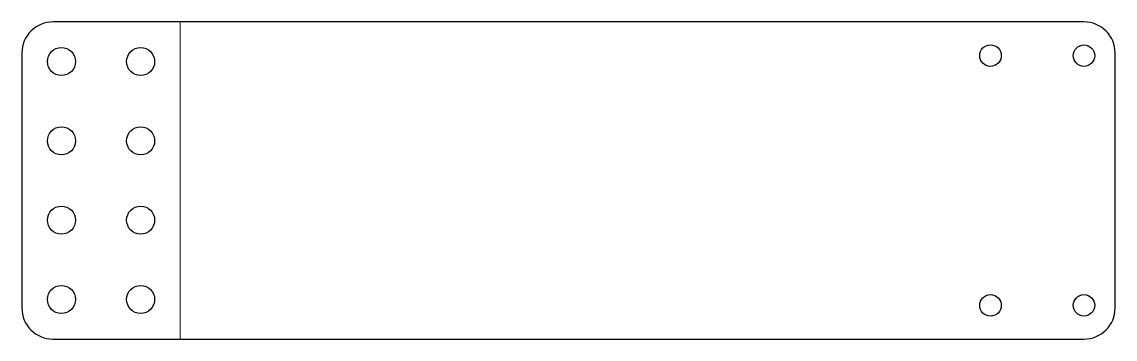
# Model space of a CAD drawing. Header units: millimetres. Extents: x -13 to 163, y -25 to 25.
import ezdxf

# ---------------------------------------------------------------- set-up
doc = ezdxf.new("R2010")
doc.units = ezdxf.units.MM

msp = doc.modelspace()

# ---------------------------------------------------------------- linework, layer by layer
at = {"color": 7, "linetype": 'Continuous', "lineweight": 25}
for p, q in [((157.7, 25.4), (-7.7, 25.4)), ((-12.7, 20.4), (-12.7, -20.4)), ((162.7, -20.4), (162.7, 20.4)), ((-7.7, -25.4), (157.7, -25.4))]:
    msp.add_line(p, q, dxfattribs=at)
at = {"color": 8, "linetype": 'Continuous', "lineweight": 0}
msp.add_line((12.7, -25.4), (12.7, 25.4), dxfattribs=at)
at = {"color": 7, "linetype": 'Continuous', "lineweight": 25}
for centre, radius in [((-6.35, 19.05), 2.25), ((6.35, 19.05), 2.25), ((142.7, 20), 1.73), ((157.7, 20), 1.72), ((-6.35, 6.35), 2.25), ((6.35, 6.35), 2.25), ((-6.35, -6.35), 2.25), ((6.35, -6.35), 2.25), ((-6.35, -19.05), 2.25), ((6.35, -19.05), 2.25), ((142.7, -20), 1.73), ((157.7, -20), 1.72)]:
    msp.add_circle(centre, radius, dxfattribs=at)
for centre, start, end in [((-7.7, 20.4), 90, 180), ((157.7, 20.4), 0, 90), ((-7.7, -20.4), 180, 270), ((157.7, -20.4), 270, 0)]:
    msp.add_arc(centre, 5, start, end, dxfattribs=at)

doc.saveas('drawing.dxf')
